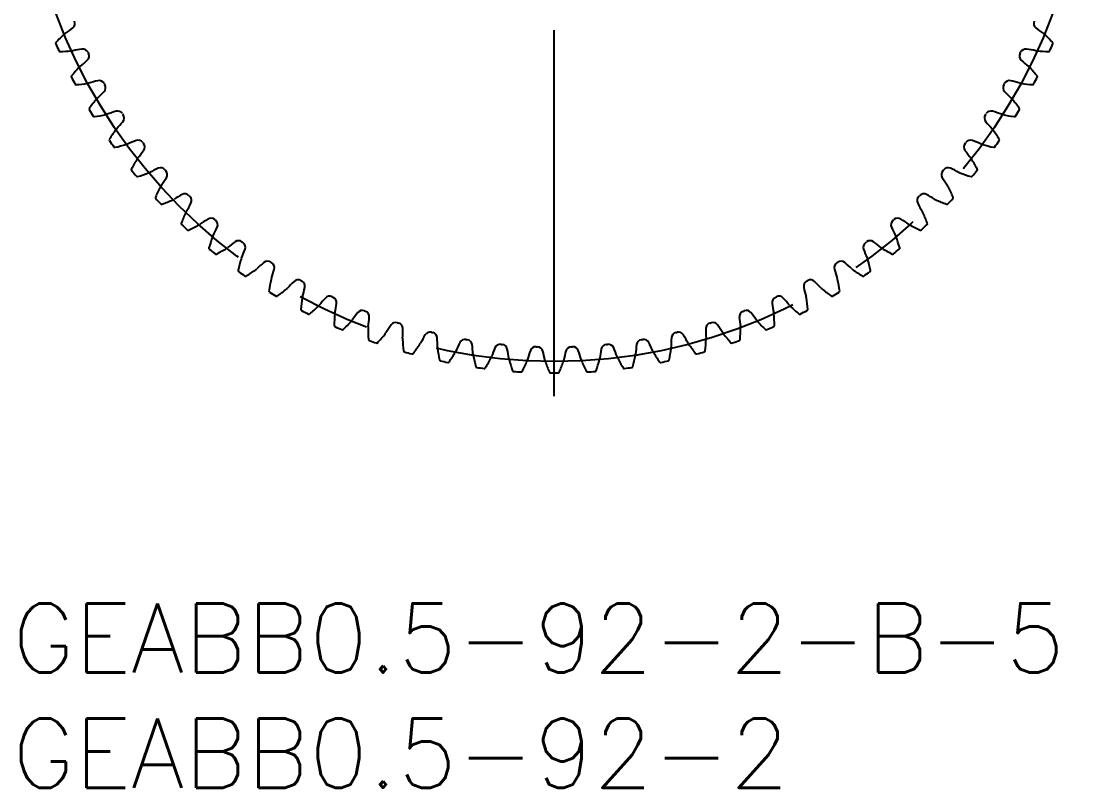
# Model space of a CAD drawing. Extents: x -1 to 75, y -8 to 58.
# Drawn here: x 0.39 to 46.5, y -8 to 25.26 of the extents above; entities that cross this region are included whole.
import ezdxf

# ---------------------------------------------------------------- set-up
doc = ezdxf.new("R2010")
doc.units = 0
doc.header["$LTSCALE"] = 0.5
doc.linetypes.add('CENTER', pattern=[50.8, 31.75, -6.35, 6.35, -6.35])
for name, color, linetype in [('MSM_CENTER', 1, 'CENTER'), ('MSM_CONTINUOUS', 7, 'CONTINUOUS'), ('MSM_PART_NUMBER', 7, 'CONTINUOUS')]:
    doc.layers.add(name, color=color, linetype=linetype)
doc.styles.get("Standard").update_dxf_attribs({"font": 'txt.shx', "height": 1, "bigfont": 'bigfont.shx'})

# ---------------------------------------------------------------- blocks, each defined once
blk = doc.blocks.new('*U2')
at = {"layer": 'MSM_PART_NUMBER'}
blk.add_text('GEABB0.5-92-2-B-5', height=3, dxfattribs=at).set_placement((0, -3))
blk = doc.blocks.new('*U3')
at = {"layer": 'MSM_PART_NUMBER'}
blk.add_text('GEABB0.5-92-2', height=3, dxfattribs=at).set_placement((0, -8))

msp = doc.modelspace()

# ---------------------------------------------------------------- linework, layer by layer
at = {"layer": 'MSM_CENTER'}
msp.add_line((23.5, 9), (23.5, 58), dxfattribs=at)
msp.add_circle((23.5, 33.5), 23, dxfattribs=at)
at = {"layer": 'MSM_CONTINUOUS'}
for centre, radius, start, end in [((-1.782, 30.518), 7.077, 305.1475, 308.4515), ((2.464, 25.172), 0.25, 308.4515, 21.598), ((44.536, 25.172), 0.25, 158.4019, 231.5485), ((48.782, 30.518), 7.077, 231.5485, 234.8525), ((7.43, 19.046), 7.667, 132.5, 136.2779), ((2.531, 24.392), 0.415, 125.1477, 132.5002), ((44.469, 24.392), 0.415, 47.4998, 54.8523), ((39.57, 19.046), 7.667, 43.7221, 47.5), ((1.926, 24.31), 0.05, 136.2779, 203.0722), ((23.5, 33.5), 23.5, 203.0722, 203.8843), ((2.058, 24.005), 0.05, 203.8843, 270.6786), ((2.531, 24.392), 0.415, 274.4564, 281.8088), ((4.065, 17.058), 7.077, 98.5051, 101.809), ((3.055, 23.81), 0.25, 25.3584, 98.5051), ((43.945, 23.81), 0.25, 81.4949, 154.6415), ((42.935, 17.058), 7.077, 78.191, 81.4949), ((44.469, 24.392), 0.415, 258.1912, 265.5436), ((44.942, 24.005), 0.05, 269.3214, 336.1157), ((23.5, 33.5), 23.5, 336.1157, 336.9278), ((45.074, 24.31), 0.05, 336.9278, 43.7221), ((1.968, 31.621), 7.667, 270.6786, 274.4565), ((-1.519, 28.8), 7.077, 309.0606, 312.3645), ((3.081, 23.756), 0.25, 312.3645, 25.5112), ((23.5, 33.5), 22.375, 205.3584, 205.5112), ((43.919, 23.756), 0.25, 154.4889, 227.6355), ((23.5, 33.5), 22.375, 334.4888, 334.6416), ((48.519, 28.8), 7.077, 227.6355, 230.9394), ((45.032, 31.621), 7.667, 265.5435, 269.3214), ((8.454, 17.983), 7.667, 136.413, 140.191), ((3.202, 22.982), 0.415, 129.0607, 136.4132), ((43.798, 22.982), 0.415, 43.5868, 50.9393), ((38.546, 17.983), 7.667, 39.809, 43.587), ((2.603, 22.859), 0.05, 140.191, 206.9852), ((23.5, 33.5), 23.5, 206.9852, 207.7974), ((5.232, 15.77), 7.077, 102.4181, 105.722), ((3.764, 22.438), 0.25, 29.2715, 102.4181), ((43.236, 22.438), 0.25, 77.5819, 150.7284), ((41.768, 15.77), 7.077, 74.278, 77.5819), ((23.5, 33.5), 23.5, 332.2026, 333.0148), ((44.397, 22.859), 0.05, 333.0148, 39.809), ((2.756, 22.564), 0.05, 207.7974, 274.5916), ((2.146, 30.156), 7.667, 274.5916, 278.3696), ((3.202, 22.982), 0.415, 278.3694, 285.7219), ((-1.14, 27.104), 7.077, 312.9736, 316.2776), ((3.793, 22.385), 0.25, 316.2776, 29.4242), ((23.5, 33.5), 22.375, 209.2715, 209.4242), ((43.207, 22.385), 0.25, 150.5758, 223.7224), ((23.5, 33.5), 22.375, 330.5758, 330.7285), ((48.14, 27.104), 7.077, 223.7224, 227.0264), ((43.798, 22.982), 0.415, 254.2781, 261.6306), ((44.854, 30.156), 7.667, 261.6304, 265.4084), ((44.244, 22.564), 0.05, 265.4084, 332.2026), ((9.548, 16.992), 7.667, 140.3261, 144.104), ((3.967, 21.622), 0.415, 132.9738, 140.3262), ((43.033, 21.622), 0.415, 39.6738, 47.0262), ((37.452, 16.992), 7.667, 35.896, 39.6739), ((3.378, 21.458), 0.05, 144.104, 210.8983), ((23.5, 33.5), 23.5, 210.8983, 211.7104), ((2.424, 28.707), 7.667, 278.5047, 282.2826), ((3.967, 21.622), 0.415, 282.2824, 289.6349), ((6.485, 14.565), 7.077, 106.3311, 109.6351), ((4.565, 21.117), 0.25, 33.1845, 106.3311), ((23.5, 33.5), 22.375, 213.1845, 213.3372), ((23.5, 33.5), 22.375, 326.6628, 326.8155), ((42.435, 21.117), 0.25, 73.6689, 146.8154), ((40.515, 14.565), 7.077, 70.3649, 73.6689), ((43.033, 21.622), 0.415, 250.3651, 257.7176), ((44.576, 28.707), 7.667, 257.7174, 261.4953), ((23.5, 33.5), 23.5, 328.2896, 329.1017), ((43.622, 21.458), 0.05, 329.1017, 35.896), ((3.551, 21.174), 0.05, 211.7104, 278.5047), ((-0.646, 25.437), 7.077, 316.8866, 320.1906), ((4.598, 21.066), 0.25, 320.1906, 33.3372), ((42.402, 21.066), 0.25, 146.6628, 219.8094), ((47.646, 25.437), 7.077, 219.8094, 223.1134), ((43.449, 21.174), 0.05, 261.4953, 328.2896), ((10.707, 16.079), 7.667, 144.2391, 148.0171), ((4.823, 20.316), 0.415, 136.8868, 144.2393), ((42.177, 20.316), 0.415, 35.7607, 43.1132), ((36.293, 16.079), 7.667, 31.9829, 35.7609), ((4.247, 20.113), 0.05, 148.0171, 214.8113), ((23.5, 33.5), 23.5, 214.8113, 215.6235), ((2.801, 27.28), 7.667, 282.4177, 286.1957), ((4.823, 20.316), 0.415, 286.1955, 293.548), ((7.816, 13.448), 7.077, 110.2442, 113.5481), ((5.454, 19.853), 0.25, 37.0976, 110.2442), ((23.5, 33.5), 22.375, 217.0975, 217.2503), ((5.491, 19.805), 0.25, 324.1036, 37.2503), ((41.509, 19.805), 0.25, 142.7498, 215.8964), ((23.5, 33.5), 22.375, 322.7497, 322.9025), ((41.546, 19.853), 0.25, 69.7558, 142.9025), ((39.184, 13.448), 7.077, 66.4519, 69.7558), ((42.177, 20.316), 0.415, 246.452, 253.8045), ((44.199, 27.28), 7.667, 253.8043, 257.5823), ((23.5, 33.5), 23.5, 324.3765, 325.1887), ((42.753, 20.113), 0.05, 325.1887, 31.9829), ((4.438, 19.841), 0.05, 215.6235, 282.4177), ((-0.04, 23.808), 7.077, 320.7997, 324.1036), ((47.04, 23.808), 7.077, 215.8964, 219.2003), ((42.562, 19.841), 0.05, 257.5823, 324.3765), ((11.926, 15.246), 7.667, 148.1522, 151.9301), ((5.766, 19.073), 0.415, 140.7999, 148.1523), ((41.234, 19.073), 0.415, 31.8477, 39.2001), ((35.074, 15.246), 7.667, 28.0699, 31.8478), ((5.205, 18.83), 0.05, 151.9301, 218.7244), ((23.5, 33.5), 23.5, 218.7244, 219.5365), ((5.415, 18.572), 0.05, 219.5369, 286.3308), ((3.273, 25.882), 7.667, 286.3308, 290.1087), ((5.766, 19.073), 0.415, 290.1085, 297.461), ((9.221, 12.424), 7.077, 114.1572, 117.4612), ((6.427, 18.654), 0.25, 41.0106, 114.1572), ((0.676, 22.224), 7.077, 324.7127, 328.0167), ((23.5, 33.5), 22.375, 221.0106, 221.1633), ((6.467, 18.608), 0.25, 328.0167, 41.1633), ((40.533, 18.608), 0.25, 138.8367, 211.9833), ((46.324, 22.224), 7.077, 211.9833, 215.2873), ((23.5, 33.5), 22.375, 318.8367, 318.9894), ((40.573, 18.654), 0.25, 65.8428, 138.9894), ((37.779, 12.424), 7.077, 62.5388, 65.8428), ((41.234, 19.073), 0.415, 242.539, 249.8915), ((43.727, 25.882), 7.667, 249.8913, 253.6692), ((41.585, 18.572), 0.05, 253.6692, 320.4635), ((23.5, 33.5), 23.5, 320.4635, 321.2756), ((41.795, 18.83), 0.05, 321.2756, 28.0699), ((13.199, 14.499), 7.667, 152.0652, 155.8431), ((6.792, 17.896), 0.415, 144.7129, 152.0654), ((40.208, 17.896), 0.415, 27.9346, 35.2871), ((33.801, 14.499), 7.667, 24.1569, 27.9348), ((6.249, 17.616), 0.05, 155.8431, 222.6374), ((23.5, 33.5), 23.5, 222.6374, 223.4495), ((6.792, 17.896), 0.415, 294.0216, 301.3741), ((10.693, 11.499), 7.077, 118.0703, 121.3742), ((7.48, 17.523), 0.25, 44.9237, 118.0703), ((23.5, 33.5), 22.375, 224.9236, 225.0764), ((7.523, 17.48), 0.25, 331.9297, 45.0764), ((39.477, 17.48), 0.25, 134.9237, 208.0703), ((23.5, 33.5), 22.375, 314.9236, 315.0764), ((39.52, 17.523), 0.25, 61.9297, 135.0764), ((36.307, 11.499), 7.077, 58.6258, 61.9297), ((40.208, 17.896), 0.415, 238.6259, 245.9784), ((23.5, 33.5), 23.5, 316.5505, 317.3626), ((40.751, 17.616), 0.05, 317.3626, 24.1569), ((6.476, 17.373), 0.05, 223.4499, 290.2438), ((3.84, 24.519), 7.667, 290.2438, 294.0217), ((1.499, 20.693), 7.077, 328.6258, 331.9297), ((45.501, 20.693), 7.077, 208.0703, 211.3742), ((43.16, 24.519), 7.667, 245.9783, 249.7562), ((40.524, 17.373), 0.05, 249.7562, 316.5505), ((14.519, 13.84), 7.667, 155.9783, 159.7562), ((7.896, 16.792), 0.415, 148.6259, 155.9784), ((12.224, 10.676), 7.077, 121.9833, 125.2873), ((8.608, 16.467), 0.25, 48.8367, 121.9833), ((23.5, 33.5), 22.375, 228.8367, 228.9894), ((8.654, 16.427), 0.25, 335.8428, 48.9894), ((38.346, 16.427), 0.25, 131.0106, 204.1572), ((23.5, 33.5), 22.375, 311.0106, 311.1633), ((38.392, 16.467), 0.25, 58.0167, 131.1633), ((34.776, 10.676), 7.077, 54.7127, 58.0167), ((39.104, 16.792), 0.415, 24.0216, 31.3741), ((32.481, 13.84), 7.667, 20.2438, 24.0217), ((7.373, 16.476), 0.05, 159.7562, 226.5505), ((23.5, 33.5), 23.5, 226.5505, 227.3626), ((7.616, 16.249), 0.05, 227.3626, 294.1569), ((4.499, 23.199), 7.667, 294.1569, 297.9348), ((7.896, 16.792), 0.415, 297.9346, 305.2871), ((2.424, 19.221), 7.077, 332.5388, 335.8428), ((44.576, 19.221), 7.077, 204.1572, 207.4612), ((39.104, 16.792), 0.415, 234.7129, 242.0654), ((42.501, 23.199), 7.667, 242.0652, 245.8431), ((39.384, 16.249), 0.05, 245.8431, 312.6374), ((23.5, 33.5), 23.5, 312.6374, 313.4495), ((39.627, 16.476), 0.05, 313.4499, 20.2438), ((15.882, 13.273), 7.667, 159.8913, 163.6692), ((9.073, 15.766), 0.415, 152.539, 159.8915), ((13.808, 9.96), 7.077, 125.8964, 129.2003), ((9.805, 15.491), 0.25, 52.7498, 125.8964), ((23.5, 33.5), 22.375, 232.7497, 232.9025), ((23.5, 33.5), 22.375, 307.0975, 307.2503), ((37.195, 15.491), 0.25, 54.1036, 127.2503), ((33.192, 9.96), 7.077, 50.7997, 54.1036), ((37.927, 15.766), 0.415, 20.1085, 27.461), ((31.118, 13.273), 7.667, 16.3308, 20.1087), ((8.572, 15.415), 0.05, 163.6692, 230.4635), ((23.5, 33.5), 23.5, 230.4635, 231.2756), ((5.246, 21.926), 7.667, 298.0699, 301.8478), ((9.073, 15.766), 0.415, 301.8477, 309.2001), ((3.448, 17.816), 7.077, 336.4519, 339.7558), ((9.853, 15.454), 0.25, 339.7558, 52.9025), ((37.147, 15.454), 0.25, 127.0976, 200.2442), ((43.552, 17.816), 7.077, 200.2442, 203.5481), ((37.927, 15.766), 0.415, 230.7999, 238.1523), ((41.754, 21.926), 7.667, 238.1522, 241.9301), ((23.5, 33.5), 23.5, 308.7244, 309.5365), ((38.428, 15.415), 0.05, 309.5365, 16.3308), ((8.83, 15.205), 0.05, 231.2756, 298.0699), ((17.28, 12.801), 7.667, 163.8043, 167.5823), ((10.316, 14.823), 0.415, 156.452, 163.8045), ((15.437, 9.354), 7.077, 129.8094, 133.1134), ((11.066, 14.598), 0.25, 56.6628, 129.8094), ((23.5, 33.5), 22.375, 236.6628, 236.8155), ((11.117, 14.565), 0.25, 343.6689, 56.8155), ((35.883, 14.565), 0.25, 123.1845, 196.3311), ((23.5, 33.5), 22.375, 303.1845, 303.3372), ((35.934, 14.598), 0.25, 50.1906, 123.3372), ((31.563, 9.354), 7.077, 46.8866, 50.1906), ((36.684, 14.823), 0.415, 16.1955, 23.548), ((29.72, 12.801), 7.667, 12.4177, 16.1957), ((38.17, 15.205), 0.05, 241.9301, 308.7244), ((9.841, 14.438), 0.05, 167.5823, 234.3765), ((23.5, 33.5), 23.5, 234.3765, 235.1887), ((6.079, 20.707), 7.667, 301.9829, 305.7609), ((10.316, 14.823), 0.415, 305.7607, 313.1132), ((4.565, 16.485), 7.077, 340.3649, 343.6689), ((42.435, 16.485), 7.077, 196.3311, 199.6351), ((36.684, 14.823), 0.415, 226.8868, 234.2393), ((40.921, 20.707), 7.667, 234.2391, 238.0171), ((23.5, 33.5), 23.5, 304.8113, 305.6235), ((37.159, 14.438), 0.05, 305.6235, 12.4177), ((10.113, 14.247), 0.05, 235.1887, 301.9829), ((18.707, 12.424), 7.667, 167.7174, 171.4953), ((11.622, 13.967), 0.415, 160.3651, 167.7176), ((17.104, 8.86), 7.077, 133.7224, 137.0264), ((12.385, 13.793), 0.25, 60.5758, 133.7224), ((23.5, 33.5), 22.375, 240.5758, 240.7285), ((12.438, 13.764), 0.25, 347.5819, 60.7285), ((34.562, 13.764), 0.25, 119.2715, 192.4181), ((23.5, 33.5), 22.375, 299.2715, 299.4242), ((34.615, 13.793), 0.25, 46.2776, 119.4242), ((29.896, 8.86), 7.077, 42.9736, 46.2776), ((35.378, 13.967), 0.415, 12.2824, 19.6349), ((28.293, 12.424), 7.667, 8.5047, 12.2826), ((36.887, 14.247), 0.05, 238.0171, 304.8113), ((11.174, 13.551), 0.05, 171.4953, 238.2896), ((23.5, 33.5), 23.5, 238.2896, 239.1017), ((6.992, 19.548), 7.667, 305.896, 309.6739), ((11.622, 13.967), 0.415, 309.6738, 317.0262), ((5.77, 15.232), 7.077, 344.278, 347.5819), ((41.23, 15.232), 7.077, 192.4181, 195.722), ((35.378, 13.967), 0.415, 222.9738, 230.3262), ((40.008, 19.548), 7.667, 230.3261, 234.104), ((23.5, 33.5), 23.5, 300.8983, 301.7104), ((35.826, 13.551), 0.05, 301.7104, 8.5047), ((11.458, 13.378), 0.05, 239.1021, 305.896), ((20.156, 12.146), 7.667, 171.6304, 175.4084), ((12.982, 13.202), 0.415, 164.2781, 171.6306), ((12.982, 13.202), 0.415, 313.5868, 320.9393), ((18.8, 8.481), 7.077, 137.6355, 140.9394), ((13.756, 13.081), 0.25, 64.4889, 137.6355), ((23.5, 33.5), 22.375, 244.4888, 244.6416), ((13.81, 13.055), 0.25, 351.4949, 64.6416), ((7.058, 14.065), 7.077, 348.191, 351.4949), ((33.19, 13.055), 0.25, 115.3585, 188.5051), ((39.942, 14.065), 7.077, 188.5051, 191.809), ((23.5, 33.5), 22.375, 295.3584, 295.5112), ((33.244, 13.081), 0.25, 42.3645, 115.5112), ((28.2, 8.481), 7.077, 39.0606, 42.3645), ((34.018, 13.202), 0.415, 219.0607, 226.4132), ((34.018, 13.202), 0.415, 8.3694, 15.7219), ((26.844, 12.146), 7.667, 4.5916, 8.3696), ((35.542, 13.378), 0.05, 234.104, 300.8983), ((12.564, 12.756), 0.05, 175.4084, 242.2026), ((23.5, 33.5), 23.5, 242.2026, 243.0148), ((12.859, 12.603), 0.05, 243.0151, 309.809), ((7.983, 18.454), 7.667, 309.809, 313.587), ((21.621, 11.968), 7.667, 175.5435, 179.3214), ((14.392, 12.531), 0.415, 168.1912, 175.5436), ((20.518, 8.218), 7.077, 141.5485, 144.8525), ((15.172, 12.464), 0.25, 68.4019, 141.5485), ((23.5, 33.5), 22.375, 248.4019, 248.5546), ((15.228, 12.441), 0.25, 355.408, 68.5546), ((31.772, 12.441), 0.25, 111.4454, 184.592), ((23.5, 33.5), 22.375, 291.4454, 291.5981), ((31.828, 12.464), 0.25, 38.4515, 111.5981), ((26.482, 8.218), 7.077, 35.1475, 38.4515), ((32.608, 12.531), 0.415, 4.4564, 11.8088), ((25.379, 11.968), 7.667, 0.6786, 4.4565), ((39.017, 18.454), 7.667, 226.413, 230.191), ((34.141, 12.603), 0.05, 230.191, 296.9852), ((23.5, 33.5), 23.5, 296.9852, 297.7974), ((34.436, 12.756), 0.05, 297.7974, 4.5916), ((14.005, 12.058), 0.05, 179.3214, 246.1157), ((23.5, 33.5), 23.5, 246.1157, 246.9278), ((9.046, 17.43), 7.667, 313.7221, 317.5), ((14.392, 12.531), 0.415, 317.4998, 324.8523), ((15.844, 11.959), 0.415, 172.1042, 179.4567), ((8.423, 12.988), 7.077, 352.104, 355.408), ((22.251, 8.074), 7.077, 145.4616, 148.7655), ((16.627, 11.944), 0.25, 72.315, 145.4616), ((23.5, 33.5), 22.375, 252.3149, 252.4677), ((16.684, 11.926), 0.25, 359.321, 72.4677), ((30.316, 11.926), 0.25, 107.5324, 180.679), ((23.5, 33.5), 22.375, 287.5323, 287.6851), ((30.373, 11.944), 0.25, 34.5384, 107.6851), ((24.749, 8.074), 7.077, 31.2345, 34.5384), ((38.577, 12.988), 7.077, 184.592, 187.896), ((31.156, 11.959), 0.415, 0.5433, 7.8958), ((32.608, 12.531), 0.415, 215.1477, 222.5002), ((37.954, 17.43), 7.667, 222.5, 226.2779), ((23.5, 33.5), 23.5, 293.0722, 293.8843), ((32.995, 12.058), 0.05, 293.8847, 0.6786), ((14.31, 11.926), 0.05, 246.9282, 313.7221), ((23.095, 11.89), 7.667, 179.4565, 183.2344), ((10.176, 16.481), 7.667, 317.6351, 321.413), ((15.844, 11.959), 0.415, 321.4129, 328.7654), ((9.858, 12.007), 7.077, 356.0171, 359.321), ((23.989, 8.048), 7.077, 149.3746, 152.6786), ((18.114, 11.525), 0.25, 76.228, 149.3746), ((23.5, 33.5), 22.375, 256.228, 256.3807), ((18.173, 11.511), 0.25, 3.2341, 76.3807), ((28.827, 11.511), 0.25, 103.6193, 176.7659), ((23.5, 33.5), 22.375, 283.6193, 283.772), ((28.886, 11.525), 0.25, 30.6254, 103.772), ((23.011, 8.048), 7.077, 27.3214, 30.6254), ((37.142, 12.007), 7.077, 180.679, 183.9829), ((31.156, 11.959), 0.415, 211.2346, 218.5871), ((36.824, 16.481), 7.667, 218.587, 222.3649), ((23.905, 11.89), 7.667, 356.7656, 0.5435), ((32.69, 11.926), 0.05, 226.2779, 293.0722), ((15.491, 11.46), 0.05, 183.2344, 250.0287), ((23.5, 33.5), 23.5, 250.0287, 250.8408), ((15.804, 11.349), 0.05, 250.8412, 317.6351), ((17.332, 11.486), 0.415, 176.0172, 183.3697), ((24.571, 11.913), 7.667, 183.3696, 187.1475), ((11.369, 15.612), 7.667, 321.5482, 325.3261), ((17.332, 11.486), 0.415, 325.3259, 332.6784), ((11.356, 11.126), 7.077, 359.9301, 3.2341), ((18.849, 11.117), 0.415, 179.9303, 187.2828), ((25.724, 8.14), 7.077, 153.2877, 156.5916), ((19.626, 11.209), 0.25, 80.1411, 153.2877), ((23.5, 33.5), 22.375, 260.141, 260.2938), ((19.685, 11.199), 0.25, 7.1471, 80.2938), ((12.912, 10.349), 7.077, 3.8432, 7.1471), ((27.45, 8.351), 7.077, 157.2007, 160.5047), ((21.156, 10.997), 0.25, 84.0541, 157.2007), ((23.5, 33.5), 22.375, 264.0541, 264.2068), ((21.216, 10.991), 0.25, 11.0602, 84.2068), ((22.697, 10.889), 0.25, 87.9671, 161.1137), ((23.5, 33.5), 22.375, 267.9671, 268.1198), ((22.758, 10.887), 0.25, 14.9732, 88.1198), ((24.242, 10.887), 0.25, 91.8802, 165.0268), ((23.5, 33.5), 22.375, 271.8802, 272.0329), ((24.303, 10.889), 0.25, 18.8863, 92.0329), ((25.784, 10.991), 0.25, 95.7932, 168.9398), ((23.5, 33.5), 22.375, 275.7932, 275.9459), ((25.844, 10.997), 0.25, 22.7993, 95.9459), ((19.55, 8.351), 7.077, 19.4953, 22.7993), ((34.088, 10.349), 7.077, 172.8529, 176.1568), ((27.315, 11.199), 0.25, 99.7063, 172.8529), ((23.5, 33.5), 22.375, 279.7062, 279.859), ((27.374, 11.209), 0.25, 26.7123, 99.859), ((21.276, 8.14), 7.077, 23.4084, 26.7123), ((28.151, 11.117), 0.415, 352.7172, 0.0697), ((35.644, 11.126), 7.077, 176.7659, 180.0699), ((29.668, 11.486), 0.415, 207.3216, 214.6741), ((35.631, 15.612), 7.667, 214.6739, 218.4518), ((22.429, 11.913), 7.667, 352.8525, 356.6304), ((29.668, 11.486), 0.415, 356.6303, 3.9828), ((31.196, 11.349), 0.05, 222.3649, 289.1592), ((23.5, 33.5), 23.5, 289.1592, 289.9713), ((31.509, 11.46), 0.05, 289.9713, 356.7656), ((17.013, 10.965), 0.05, 187.1475, 253.9418), ((23.5, 33.5), 23.5, 253.9418, 254.7539), ((17.333, 10.875), 0.05, 254.7543, 321.5482), ((26.042, 12.036), 7.667, 187.2826, 191.0605), ((12.618, 14.826), 7.667, 325.4612, 329.2391), ((18.849, 11.117), 0.415, 329.239, 336.5915), ((20.387, 10.852), 0.415, 183.8433, 191.1958), ((27.5, 12.26), 7.667, 191.1957, 194.9736), ((13.917, 14.127), 7.667, 329.3742, 333.1522), ((20.387, 10.852), 0.415, 333.152, 340.5045), ((14.516, 9.681), 7.077, 7.7562, 11.0602), ((21.94, 10.692), 0.415, 187.7564, 195.1089), ((29.157, 8.679), 7.077, 161.1137, 164.4177), ((16.163, 9.123), 7.077, 11.6693, 14.9732), ((30.837, 9.123), 7.077, 165.0268, 168.3307), ((17.843, 8.679), 7.077, 15.5823, 18.8863), ((25.06, 10.692), 0.415, 344.8911, 352.2436), ((32.484, 9.681), 7.077, 168.9398, 172.2438), ((26.613, 10.852), 0.415, 199.4955, 206.848), ((33.083, 14.127), 7.667, 206.8478, 210.6258), ((19.5, 12.26), 7.667, 345.0264, 348.8043), ((26.613, 10.852), 0.415, 348.8042, 356.1567), ((28.151, 11.117), 0.415, 203.4085, 210.761), ((34.382, 14.826), 7.667, 210.7609, 214.5388), ((20.958, 12.036), 7.667, 348.9395, 352.7174), ((29.667, 10.875), 0.05, 218.4518, 285.2461), ((23.5, 33.5), 23.5, 285.2461, 286.0582), ((29.987, 10.965), 0.05, 286.0582, 352.8525), ((18.566, 10.575), 0.05, 191.0605, 257.8548), ((23.5, 33.5), 23.5, 257.8548, 258.6669), ((18.892, 10.507), 0.05, 258.6669, 325.4612), ((20.142, 10.292), 0.05, 194.9736, 261.7678), ((23.5, 33.5), 23.5, 261.7678, 262.58), ((20.472, 10.246), 0.05, 262.5804, 329.3742), ((28.941, 12.582), 7.667, 195.1087, 198.8866), ((15.262, 13.518), 7.667, 333.2873, 337.0652), ((21.94, 10.692), 0.415, 337.0651, 344.4175), ((23.5, 10.639), 0.415, 191.6694, 199.0219), ((30.355, 13.002), 7.667, 199.0217, 202.7997), ((16.645, 13.002), 7.667, 337.2003, 340.9783), ((23.5, 10.639), 0.415, 340.9781, 348.3306), ((25.06, 10.692), 0.415, 195.5825, 202.9349), ((31.738, 13.518), 7.667, 202.9348, 206.7127), ((18.059, 12.582), 7.667, 341.1134, 344.8913), ((26.528, 10.246), 0.05, 210.6258, 277.42), ((23.5, 33.5), 23.5, 277.42, 278.2322), ((26.858, 10.292), 0.05, 278.2322, 345.0264), ((28.108, 10.507), 0.05, 214.5388, 281.3331), ((23.5, 33.5), 23.5, 281.3331, 282.1452), ((28.434, 10.575), 0.05, 282.1452, 348.9395), ((21.734, 10.117), 0.05, 198.8866, 265.6809), ((23.5, 33.5), 23.5, 265.6809, 266.493), ((22.066, 10.094), 0.05, 266.493, 333.2873), ((23.334, 10.051), 0.05, 202.7997, 269.5939), ((23.5, 33.5), 23.5, 269.5939, 270.4061), ((23.666, 10.051), 0.05, 270.4061, 337.2003), ((24.934, 10.094), 0.05, 206.7127, 273.507), ((23.5, 33.5), 23.5, 273.507, 274.3191), ((25.266, 10.117), 0.05, 274.3191, 341.1134)]:
    msp.add_arc(centre, radius, start, end, dxfattribs=at)

# ---------------------------------------------------------------- block references
for name in ['*U2', '*U3']:
    msp.add_blockref(name, (0, 0), dxfattribs=at)

doc.saveas('drawing.dxf')
